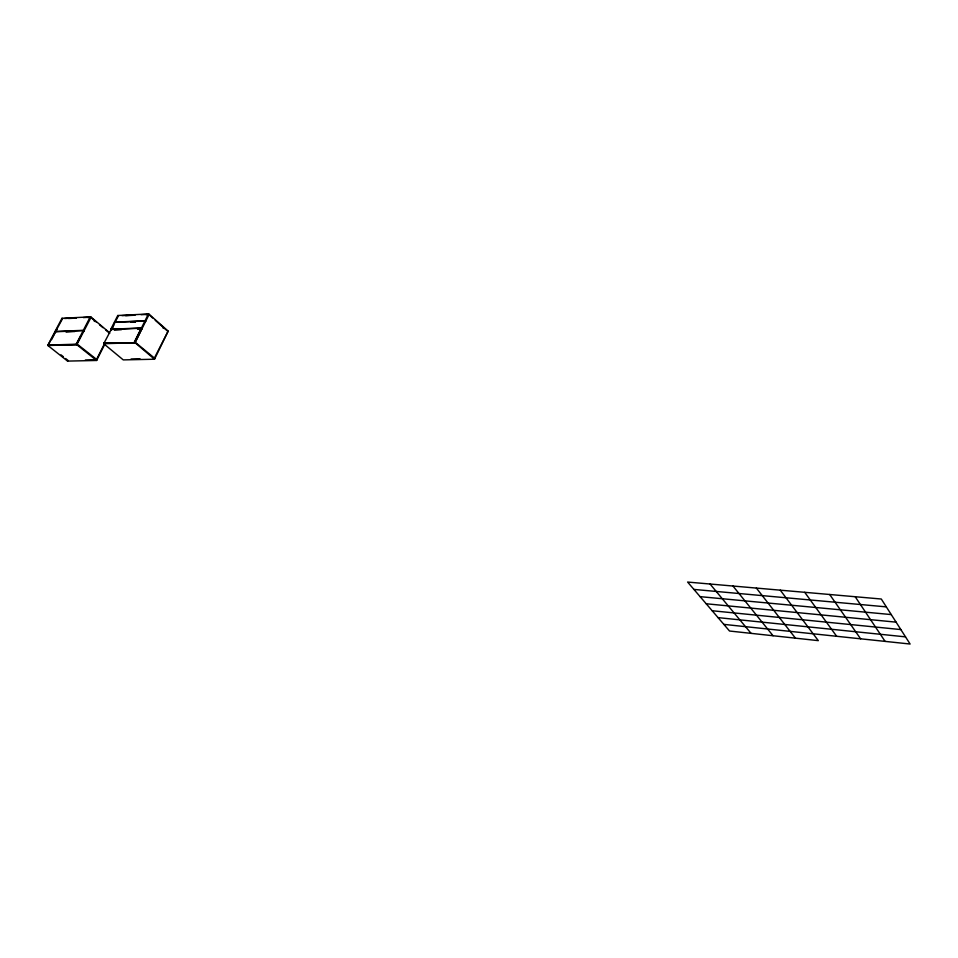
<?xml version="1.0" encoding="UTF-8"?>
<svg xmlns="http://www.w3.org/2000/svg" width="958" height="958" viewBox="0 0 958 958"><rect width="100%" height="100%" fill="white"/><g stroke="black" fill="none" stroke-linecap="round" stroke-linejoin="round"><path stroke-width="1.44" d="M154.873 357.154L168.165 331.097L154.501 359.226L123.259 359.897L103.739 343.718L118.433 315.829M163.195 328.39L163.567 327.636M134.228 342.305L141.209 328.223L141.832 328.774L134.862 342.844L103.787 343.287L134.862 342.844M144.933 320.978L114.301 322.367L110.829 329.229L141.473 327.959L144.933 320.978L145.556 321.517M148.406 313.973L117.774 315.505L114.409 322.163L145.041 320.762L148.406 313.973L152.621 317.984M141.329 328.798L134.827 341.946L154.873 358.448M103.739 343.718L135.066 342.713L149.137 314.308L168.165 331.097M112.038 328.618L113.774 325.193M96.399 359.729L104.398 343.91M62.581 318.595L47.912 345.515L67.551 361.094L96.602 360.471L104.985 343.886M111.26 330.019L112.565 327.444M94.315 321.457L94.686 320.714M67.551 361.094L67.934 360.364L65.623 358.531M83.178 330.618L54.893 331.779L47.9 345.108L76.185 344.185L83.178 330.618L83.813 331.133M90.256 316.87L61.971 318.284L55.037 331.492L83.322 330.318L90.256 316.87L90.878 317.397L87.897 317.541M80.735 336.234L76.82 343.838L96.986 359.717L85.358 359.98M82.699 332.426L84.005 329.887M109.188 332.39L91.118 317.182L76.82 344.7L47.9 345.108M51.612 339.515L55.037 332.977M57.061 329.36L55.672 331.995L55.037 331.492M64.581 318.499L76.113 317.924M83.322 317.577L91.118 317.182M121.989 315.661L135.246 315.002M141.137 314.703L149.137 314.308M68.545 318.499L75.993 318.14M125.69 315.685L134.443 315.242M146.107 314.667L149.029 314.523M131.078 321.972L135.461 321.768M130.971 322.175L135.353 321.984M141.209 328.223L110.769 329.48L111.403 330.007M66.102 331.576L73.538 331.264M114.385 329.636L121.678 329.336M137.724 328.69L142.107 328.51L141.473 327.959M65.946 331.863L74.88 331.504M114.301 329.887L121.546 329.6M137.485 328.953L141.832 328.774M104.135 342.94L104.745 342.928M47.912 345.515L77.023 344.581M131.078 358.975L140 358.771M693.915 589.421L886.318 606.869M700.106 596.654L891.251 614.581M706.19 603.768L896.101 622.149M712.177 610.749L900.855 629.574M718.057 617.623L905.514 636.866M723.841 624.376L910.1 644.027L881.288 599.013L687.616 582.057L729.529 631.023L818.312 640.639L780.279 590.176M61.001 354.855L63.312 356.687M76.185 344.185L96.602 360.471M61.971 318.284L62.593 318.798M83.322 330.318L83.957 330.845M91.573 318.092L96.171 321.96M99.56 324.81L102.949 327.66M105.727 329.995L109.727 333.36M110.829 329.229L111.463 329.756M135.066 342.713L154.501 359.226M117.774 315.505L118.397 316.044M145.041 320.762L145.664 321.301M155.22 320.271L167.53 331.121M710.058 584.021L751.072 633.358M732.966 586.033L773.046 635.729M756.377 588.08L795.451 638.16M804.708 592.307L836.645 636.28M829.676 594.499L860.619 638.806M855.195 596.726L885.096 641.381"/></g></svg>
